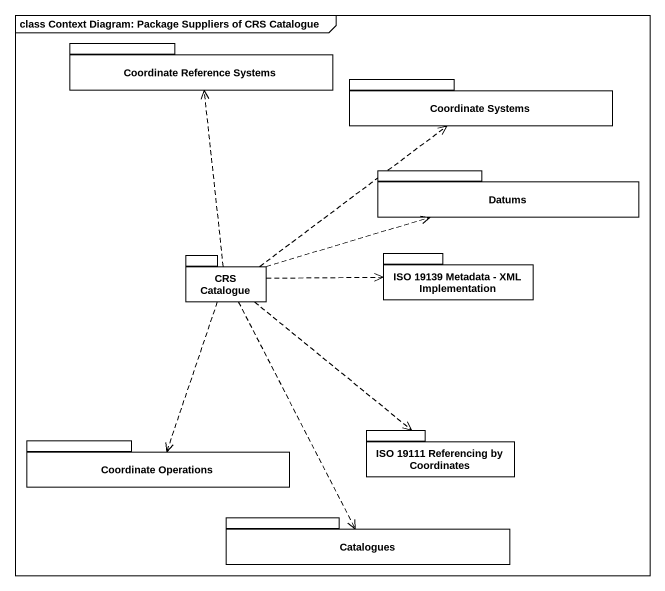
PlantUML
@startuml
mainframe class Context Diagram: Package Suppliers of CRS Catalogue
package "Coordinate Reference Systems" as Coordinate_Reference_Systems {
}
package "Coordinate Systems" as Coordinate_Systems {
}
package Datums {
}
package "CRS Catalogue" as CRS_Catalogue {
}
package "ISO 19139 Metadata - XML Implementation" as ISO_19139_Metadata_XML {
}
package "Coordinate Operations" as Coordinate_Operations {
}
package "ISO 19111 Referencing by Coordinates" as ISO_19111_Referencing_by {
}
package Catalogues {
}
CRS_Catalogue .up.> Coordinate_Reference_Systems
CRS_Catalogue .up.> Coordinate_Systems
CRS_Catalogue .right.> Datums
CRS_Catalogue .right.> ISO_19139_Metadata_XML
CRS_Catalogue ..> Coordinate_Operations
CRS_Catalogue ..> ISO_19111_Referencing_by
CRS_Catalogue ..> Catalogues
@enduml
